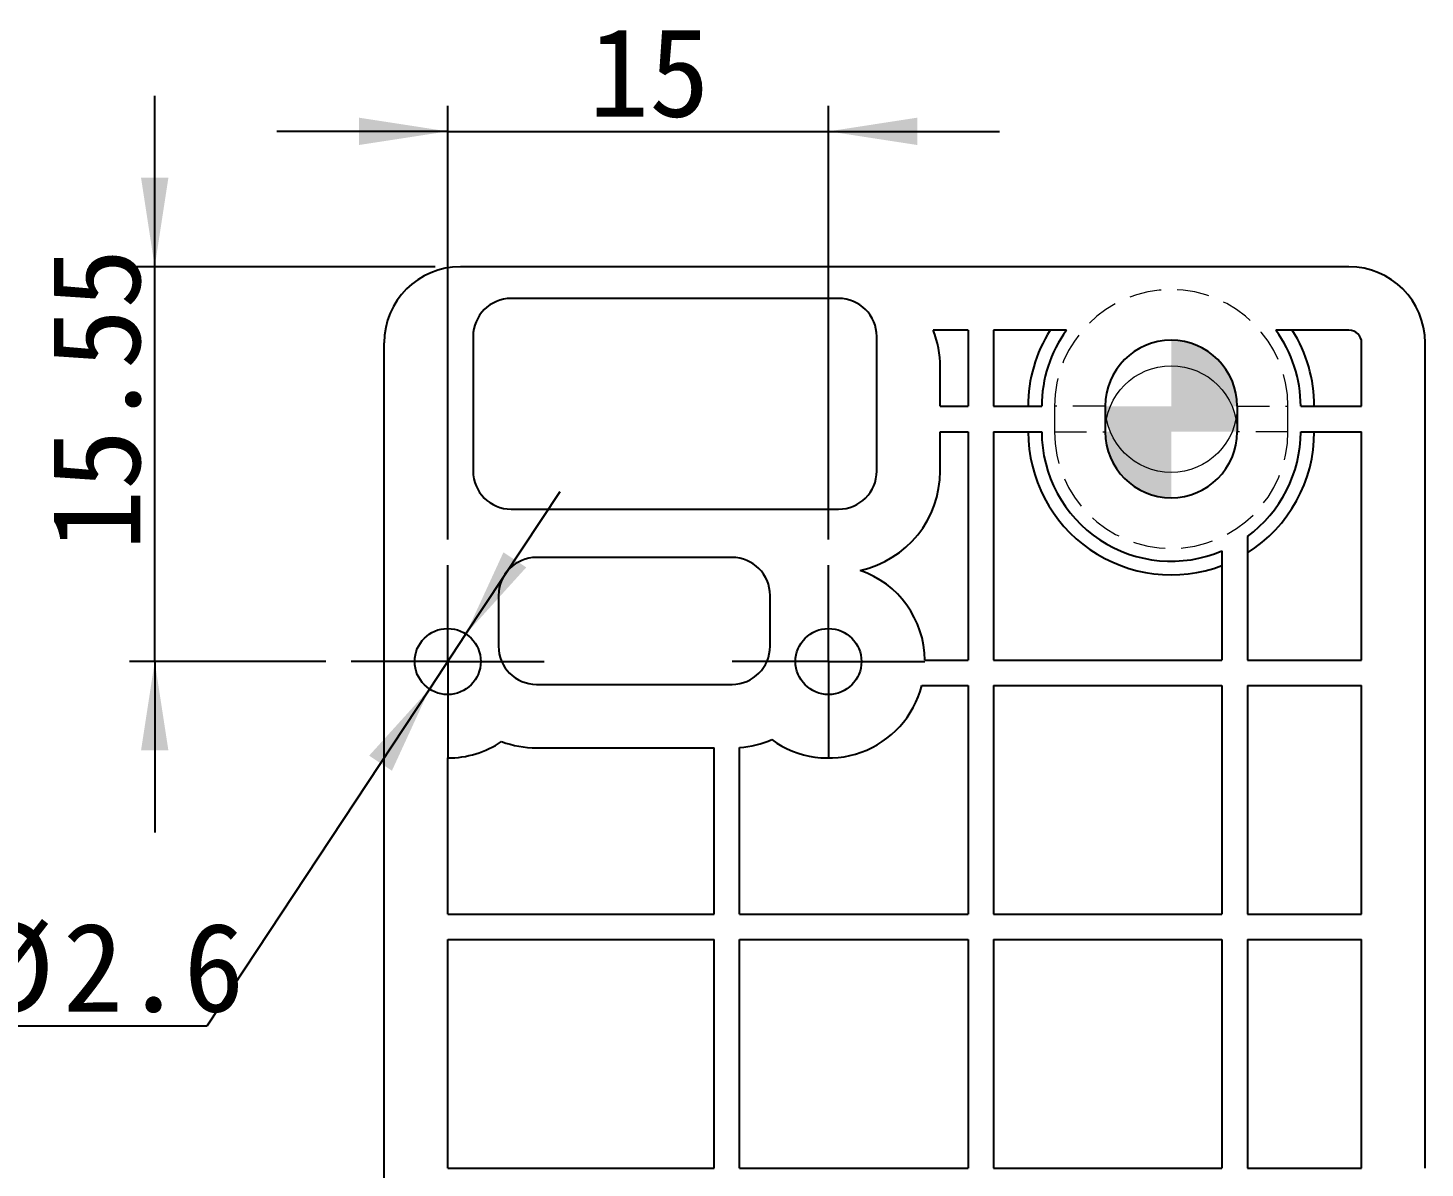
# Model space of a CAD drawing. Header units: millimetres. Extents: x 2 to 295, y 1 to 209.
# Drawn here: x 184.7 to 239.7, y 109.1 to 154 of the extents above; entities that cross this region are included whole.
import ezdxf

# ---------------------------------------------------------------- set-up
doc = ezdxf.new("R2010")
doc.units = ezdxf.units.MM
doc.linetypes.add('CENTER', pattern=[10.16, 6.35, -1.27, 1.27, -1.27])
doc.linetypes.add('HIDDEN', pattern=[1.905, 1.27, -0.635])
doc.layers.add('DIM', color=5, linetype='Continuous')
doc.layers.add('中心线', color=1, linetype='CENTER', lineweight=25)
doc.styles.add('SLDTEXTSTYLE11', font='', dxfattribs={"width": 0.67})
doc.styles.add('SLDTEXTSTYLE12', font='')
doc.styles.get('SLDTEXTSTYLE11').set_extended_font_data('宋体')
doc.styles.get('SLDTEXTSTYLE12').set_extended_font_data('宋体')
doc.dimstyles.new('SLDDIMSTYLE1', dxfattribs={"dimtxt": 3.5, "dimasz": 3.5, "dimexe": 0, "dimexo": 0.0625, "dimgap": 0.875, "dimtad": 2, "dimrnd": 1e-09, "dimzin": 12, "dimdsep": 46, "dimtxsty": 'SLDTEXTSTYLE11', "dimsah": 1, "dimcen": 0.09, "dimadec": 0, "dimazin": 3, "dimtfac": 1, "dimtmove": 0, "dimatfit": 0, "dimfxl": 0, "dimfrac": 2, "dimtolj": 1, "dimtzin": 12, "dimarcsym": 0})
doc.dimstyles.new('SLDDIMSTYLE3', dxfattribs={"dimtxt": 3.5, "dimasz": 3.5, "dimexe": 0, "dimexo": 0.0625, "dimgap": 0.875, "dimtad": 0, "dimtih": 1, "dimtoh": 1, "dimrnd": 1e-09, "dimzin": 12, "dimdsep": 46, "dimtxsty": 'SLDTEXTSTYLE11', "dimsah": 1, "dimcen": 0, "dimadec": 0, "dimazin": 3, "dimtfac": 1, "dimtmove": 0, "dimatfit": 3, "dimfxl": 0, "dimfrac": 2, "dimtolj": 1, "dimtzin": 12, "dimarcsym": 0})

# ---------------------------------------------------------------- blocks, each defined once
blk = doc.blocks.new('_D_10')
at = {"layer": 'DIM'}
for p, q in [((201.241, 133.865), (201.241, 150.945)), ((216.241, 133.865), (216.241, 150.945)), ((201.241, 149.945), (194.51, 149.945)), ((201.241, 149.945), (216.241, 149.945)), ((216.241, 149.945), (222.972, 149.945))]:
    blk.add_line(p, q, dxfattribs=at)
for points in [[(201.241, 149.945), (197.741, 150.484), (197.741, 149.407)], [(216.241, 149.945), (219.741, 149.407), (219.741, 150.484)]]:
    blk.add_solid(points, dxfattribs=at)
at = {"layer": 'DIM', "insert": (206.796, 154.018), "char_height": 3.5, "attachment_point": 1, "style": 'SLDTEXTSTYLE12'}
blk.add_mtext('15', dxfattribs=at)
blk = doc.blocks.new('_D_11')
at = {"layer": 'DIM'}
for p, q in [((189.7, 144.615), (189.7, 151.345)), ((200.741, 144.615), (188.7, 144.615)), ((189.7, 129.065), (189.7, 144.615)), ((196.441, 129.065), (188.7, 129.065)), ((189.7, 129.065), (189.7, 122.334))]:
    blk.add_line(p, q, dxfattribs=at)
for points in [[(189.7, 144.615), (190.238, 148.115), (189.161, 148.115)], [(189.7, 129.065), (189.161, 125.565), (190.238, 125.565)]]:
    blk.add_solid(points, dxfattribs=at)
at = {"layer": 'DIM', "insert": (185.627, 133.438), "char_height": 3.5, "attachment_point": 1, "rotation": 90, "style": 'SLDTEXTSTYLE12'}
blk.add_mtext('15.55', dxfattribs=at)
blk = doc.blocks.new('_D_12')
at = {"layer": 'DIM'}
for p, q in [((201.957, 130.149), (205.667, 135.765)), ((201.957, 130.149), (200.524, 127.98)), ((200.524, 127.98), (191.752, 114.7)), ((191.752, 114.7), (179.489, 114.7))]:
    blk.add_line(p, q, dxfattribs=at)
for points in [[(201.957, 130.149), (204.336, 132.773), (203.437, 133.366)], [(200.524, 127.98), (198.146, 125.356), (199.044, 124.763)]]:
    blk.add_solid(points, dxfattribs=at)
at = {"layer": 'DIM', "char_height": 3.5, "attachment_point": 1, "style": 'SLDTEXTSTYLE12'}
for s, insert in [('%%c', (182.211, 118.772)), ('2-', (179.489, 118.772)), ('2.6', (186.081, 118.772))]:
    blk.add_mtext(s, dxfattribs=dict(at, insert=insert))
blk = doc.blocks.new('SW_CENTERMARKSYMBOL_0')
at = {"layer": '中心线', "color": 0}
for p, q in [((0, 2.5), (0, 3.8)), ((0, 0), (0, 2.5)), ((-2.5, 0), (-3.8, 0)), ((0, 0), (-2.5, 0)), ((0, 0), (0, -2.5)), ((0, 0), (2.5, 0)), ((2.5, 0), (3.8, 0)), ((0, -2.5), (0, -3.8))]:
    blk.add_line(p, q, dxfattribs=at)
blk = doc.blocks.new('SW_CENTERMARKSYMBOL_1')
at = {"layer": '中心线', "color": 0}
for p, q in [((0, 2.5), (0, 3.8)), ((0, 0), (0, 2.5)), ((-2.5, 0), (-3.8, 0)), ((0, 0), (-2.5, 0)), ((0, 0), (0, -2.5)), ((0, 0), (2.5, 0)), ((2.5, 0), (3.8, 0)), ((0, -2.5), (0, -3.8))]:
    blk.add_line(p, q, dxfattribs=at)
blk = doc.blocks.new('SW_DOWELSYMBOL_10')
at = {"linetype": 'Continuous', "lineweight": 0}
h = blk.add_hatch(color=0, dxfattribs=at)
edge = h.paths.add_edge_path(flags=0)
edge.add_arc((0, 0), 2.6, 0, 90)
edge.add_line((0, 2.6), (0, 0))
edge.add_line((0, 0), (2.6, 0))
h = blk.add_hatch(color=0, dxfattribs=at)
edge = h.paths.add_edge_path(flags=0)
edge.add_arc((0, 0), 2.6, 180, 270)
edge.add_line((0, -2.6), (0, 0))
edge.add_line((0, 0), (-2.6, 0))
at = {"color": 0, "linetype": 'Continuous', "lineweight": 0}
blk.add_circle((0, 0), 2.6, dxfattribs=at)
blk = doc.blocks.new('SW_DOWELSYMBOL_11')
at = {"linetype": 'Continuous', "lineweight": 0}
h = blk.add_hatch(color=0, dxfattribs=at)
edge = h.paths.add_edge_path(flags=0)
edge.add_arc((0, 0), 2.6, 0, 90)
edge.add_line((0, 2.6), (0, 0))
edge.add_line((0, 0), (2.6, 0))
h = blk.add_hatch(color=0, dxfattribs=at)
edge = h.paths.add_edge_path(flags=0)
edge.add_arc((0, 0), 2.6, 180, 270)
edge.add_line((0, -2.6), (0, 0))
edge.add_line((0, 0), (-2.6, 0))
at = {"color": 0, "linetype": 'Continuous', "lineweight": 0}
blk.add_circle((0, 0), 2.6, dxfattribs=at)

msp = doc.modelspace()

# ---------------------------------------------------------------- linework, layer by layer
at = {"color": 7, "linetype": 'Continuous', "lineweight": 25}
for p, q in [((236.741, 144.615), (201.741, 144.615)), ((216.641, 143.365), (203.741, 143.365)), ((221.741, 142.115), (220.369, 142.115)), ((221.741, 142.115), (221.741, 139.115)), ((225.617, 142.115), (222.741, 142.115)), ((222.741, 142.115), (222.741, 139.115)), ((236.741, 142.115), (233.865, 142.115)), ((198.741, 89.115), (198.741, 141.615)), ((202.241, 141.865), (202.241, 136.565)), ((218.141, 136.565), (218.141, 141.865)), ((237.241, 139.115), (237.241, 141.615)), ((239.741, 109.115), (239.741, 141.615)), ((220.641, 139.115), (220.641, 140.665)), ((220.641, 139.115), (221.741, 139.115)), ((222.741, 139.115), (224.641, 139.115)), ((227.141, 139.115), (227.141, 138.115)), ((232.341, 139.115), (232.341, 138.115)), ((234.841, 139.115), (237.241, 139.115)), ((220.641, 138.115), (221.741, 138.115)), ((220.641, 136.565), (220.641, 138.115)), ((221.741, 138.115), (221.741, 129.115)), ((222.741, 138.115), (224.641, 138.115)), ((222.741, 138.115), (222.741, 129.115)), ((234.841, 138.115), (237.241, 138.115)), ((237.241, 129.115), (237.241, 138.115)), ((203.741, 135.065), (216.641, 135.065)), ((232.741, 133.99), (232.741, 129.115)), ((231.741, 133.423), (231.741, 129.115)), ((212.441, 133.165), (204.741, 133.165)), ((203.241, 131.665), (203.241, 129.665)), ((213.941, 129.665), (213.941, 131.665)), ((220.041, 129.115), (221.741, 129.115)), ((222.741, 129.115), (231.741, 129.115)), ((232.741, 129.115), (237.241, 129.115)), ((204.741, 128.165), (212.441, 128.165)), ((219.92, 128.115), (221.741, 128.115)), ((221.741, 128.115), (221.741, 119.115)), ((222.741, 128.115), (231.741, 128.115)), ((222.741, 128.115), (222.741, 119.115)), ((231.741, 128.115), (231.741, 119.115)), ((232.741, 128.115), (237.241, 128.115)), ((232.741, 128.115), (232.741, 119.115)), ((237.241, 119.115), (237.241, 128.115)), ((204.741, 125.665), (211.741, 125.665)), ((211.741, 119.115), (211.741, 125.665)), ((212.741, 119.115), (212.741, 125.676)), ((201.241, 119.115), (201.241, 125.265)), ((201.241, 119.115), (211.741, 119.115)), ((212.741, 119.115), (221.741, 119.115)), ((222.741, 119.115), (231.741, 119.115)), ((232.741, 119.115), (237.241, 119.115)), ((201.241, 118.115), (211.741, 118.115)), ((201.241, 109.115), (201.241, 118.115)), ((211.741, 109.115), (211.741, 118.115)), ((212.741, 118.115), (221.741, 118.115)), ((212.741, 109.115), (212.741, 118.115)), ((221.741, 118.115), (221.741, 109.115)), ((222.741, 118.115), (222.741, 109.115)), ((222.741, 118.115), (231.741, 118.115)), ((231.741, 118.115), (231.741, 109.115)), ((232.741, 118.115), (237.241, 118.115)), ((232.741, 118.115), (232.741, 109.115)), ((237.241, 109.115), (237.241, 118.115)), ((201.241, 109.115), (211.741, 109.115)), ((212.741, 109.115), (221.741, 109.115)), ((222.741, 109.115), (231.741, 109.115)), ((232.741, 109.115), (237.241, 109.115))]:
    msp.add_line(p, q, dxfattribs=at)
at = {"color": 7, "linetype": 'HIDDEN', "lineweight": 18}
for p, q in [((227.141, 139.115), (225.141, 139.115)), ((225.141, 139.115), (225.141, 138.115)), ((232.341, 139.115), (234.341, 139.115)), ((234.341, 138.115), (234.341, 139.115)), ((225.141, 138.115), (227.141, 138.115)), ((234.341, 138.115), (232.341, 138.115))]:
    msp.add_line(p, q, dxfattribs=at)
at = {"color": 7, "linetype": 'Continuous', "lineweight": 25}
for centre in [(201.241, 129.065), (216.241, 129.065)]:
    msp.add_circle(centre, 1.3, dxfattribs=at)
for centre, radius, start, end in [((201.741, 141.615), 3, 90, 180), ((236.741, 141.615), 3, 0, 90), ((203.741, 141.865), 1.5, 90, 180), ((216.641, 141.865), 1.5, 0, 90), ((216.641, 140.665), 4, 0, 21.2538), ((229.741, 139.115), 5.636, 147.8365, 180), ((229.741, 139.115), 5.1, 143.9681, 180), ((229.741, 139.115), 5.1, 0, 36.0319), ((229.741, 139.115), 5.636, 0, 32.1635), ((236.741, 141.615), 0.5, 0, 90), ((229.741, 139.115), 2.6, 0, 180), ((229.741, 138.115), 5.636, 180, 290.7868), ((229.741, 138.115), 5.1, 180, 293.0888), ((229.741, 138.115), 2.6, 180, 0), ((229.741, 138.115), 5.1, 306.0319, 0), ((229.741, 138.115), 5.636, 302.1635, 0), ((203.741, 136.565), 1.5, 180, 270), ((216.641, 136.565), 1.5, 270, 0), ((216.641, 136.565), 4, 282.1953, 0), ((204.741, 131.665), 1.5, 90, 180), ((212.441, 131.665), 1.5, 0, 90), ((216.241, 129.065), 3.8, 0.7539, 70.8752), ((204.741, 129.665), 1.5, 180, 270), ((212.441, 129.665), 1.5, 270, 0), ((216.241, 129.065), 3.8, 234.1014, 345.5225), ((201.241, 129.065), 3.8, 270, 303.8973), ((204.741, 129.665), 4, 249.8073, 270), ((212.441, 129.665), 4, 274.3012, 293.1391)]:
    msp.add_arc(centre, radius, start, end, dxfattribs=at)
at = {"color": 7, "linetype": 'HIDDEN', "lineweight": 18}
for centre, start, end in [((229.741, 139.115), 0, 180), ((229.741, 138.115), 180, 0)]:
    msp.add_arc(centre, 4.6, start, end, dxfattribs=at)

# ---------------------------------------------------------------- block references
at = {"color": 7, "linetype": 'Continuous', "lineweight": 0}
for name, p in [('SW_DOWELSYMBOL_11', (229.741, 139.115)), ('SW_DOWELSYMBOL_10', (229.741, 138.115))]:
    msp.add_blockref(name, p, dxfattribs=at)
at = {"layer": '中心线'}
for name, p in [('SW_CENTERMARKSYMBOL_1', (201.241, 129.065)), ('SW_CENTERMARKSYMBOL_0', (216.241, 129.065))]:
    msp.add_blockref(name, p, dxfattribs=at)

# ---------------------------------------------------------------- dimensions: what is measured, and where the dimension line sits
at = {"layer": 'DIM'}
dim = msp.add_linear_dim(base=(216.241, 149.945), p1=(201.241, 132.865), p2=(216.241, 132.865), dimstyle='SLDDIMSTYLE1', dxfattribs=at)
dim.commit()
dim.dimension.update_dxf_attribs({"geometry": '_D_10', "text_midpoint": (208.158, 149.945), "dimtype": 160})
dim = msp.add_linear_dim(base=(189.7, 144.615), p1=(197.441, 129.065), p2=(201.741, 144.615), angle=90, dimstyle='SLDDIMSTYLE1', dxfattribs=at)
dim.commit()
dim.dimension.update_dxf_attribs({"geometry": '_D_11', "text_midpoint": (189.7, 136.841), "dimtype": 160})
dim = msp.add_diameter_dim_2p(p1=(200.524, 127.98), p2=(201.957, 130.149), text='2-<>', dimstyle='SLDDIMSTYLE3', dxfattribs=at)
dim.commit()
dim.dimension.update_dxf_attribs({"geometry": '_D_12', "text_midpoint": (184.826, 117.236), "dimtype": 163})

doc.saveas('drawing.dxf')
